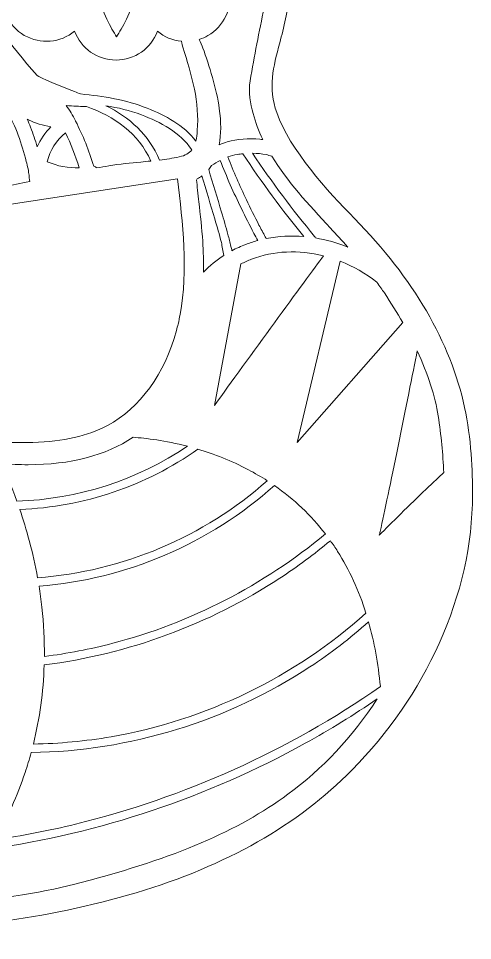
# Model space of a CAD drawing. Header units: millimetres. Extents: x -537 to 1422, y -594 to -84.
# Drawn here: x 504.4 to 601.1, y -593.7 to -397.3 of the extents above; entities that cross this region are included whole.
import ezdxf

# ---------------------------------------------------------------- set-up
doc = ezdxf.new("R2010")
doc.units = ezdxf.units.MM
doc.header["$MEASUREMENT"] = 0
doc.layers.add('Layer 4', color=7, linetype='Continuous')

msp = doc.modelspace()

# ---------------------------------------------------------------- linework, layer by layer
at = {"layer": 'Layer 4', "lineweight": 0}
for points, knots in [([(599.41, -480.19), (596.39, -466.27), (588.5, -452.74), (575.96, -439.97), (570.2, -434.1), (562.21, -425.37), (559.38, -417.4), (557.5, -412.12), (558.68, -407.67), (560.03, -402.52), (560.46, -400.89), (560.91, -399.2), (561.27, -397.41), (564.85, -379.91), (568.38, -361.26), (568.87, -342.64), (569.46, -320.49), (565.55, -303.4), (556.91, -290.38), (550.29, -280.42), (541.68, -272.88), (535.4, -267.37), (525.05, -258.3), (517.06, -252.89), (503.75, -245.93), (501.6, -244.8), (499.44, -243.74), (497.35, -242.71), (491.73, -239.95), (486.42, -237.34), (481.71, -233.73), (473.56, -227.49), (468.2, -219.4), (466.53, -210.86), (475.12, -216.44), (487.7, -220.63), (498.26, -216.18), (500.54, -215.22), (504.25, -211.65), (505.64, -210.03), (510.69, -204.18), (506.21, -197.31), (502.27, -191.26), (500.91, -189.18), (499.64, -187.22), (498.73, -185.35), (498.2, -184.24), (497.58, -183.06), (496.92, -181.82), (495.53, -179.21), (494.09, -176.52), (493.41, -174.21), (493.01, -172.87), (493.02, -171.43), (493.44, -170.06), (493.82, -168.85), (494.19, -167.69), (494.55, -166.57), (496.55, -160.37), (498.14, -155.45), (496.26, -150.66), (503.62, -143.39), (508.77, -135.93), (511.58, -128.48), (513.82, -122.56), (516.01, -114.69), (513.76, -110.8), (513.03, -109.54), (511.88, -108.78), (510.35, -108.53), (507.12, -108.01), (500.02, -109.43), (497.27, -110.6), (493.49, -112.2), (489.77, -113.7), (486.17, -115.15), (482.1, -116.78), (477.9, -118.47), (473.64, -120.31), (471.75, -112.04), (469.36, -103.79), (466.53, -95.79), (465.53, -92.97), (464.46, -90.27), (462.35, -88.35), (457.64, -84.06), (452.37, -84.98), (444.16, -91.52), (438.47, -96.06), (433.44, -102.01), (429.61, -108.75), (428.41, -109.22), (426.86, -109.75), (425.08, -110.37), (416.75, -113.24), (402.79, -118.05), (390.24, -128.49), (389.08, -129.46), (387.26, -131.65), (387.18, -131.74), (387.18, -131.74), (386.63, -132.4), (386.63, -132.4), (386.63, -132.4), (390.96, -132.55), (390.96, -132.55), (388.45, -134.85), (380.49, -142.25), (377.06, -146.87), (375.67, -148.73), (372.7, -154.14), (372.57, -154.37), (372.57, -154.37), (372.17, -155.09), (372.17, -155.09), (372.17, -155.09), (373, -154.99), (373, -154.99), (373.58, -154.92), (375.86, -154.62), (377.39, -154.3), (364.47, -171.52), (355.84, -192.27), (352.43, -214.4), (348.95, -236.96), (351.06, -259.79), (358.54, -280.42), (359.26, -282.41), (360.6, -285.16), (360.66, -285.28), (360.66, -285.28), (360.97, -285.91), (360.97, -285.91), (360.97, -285.91), (361.38, -285.34), (361.38, -285.34), (361.44, -285.26), (362.65, -283.58), (363.52, -282.1), (363.52, -282.1), (369.63, -301.54), (369.63, -301.54), (370.12, -303.1), (371.23, -306.01), (371.27, -306.14), (371.27, -306.14), (371.56, -306.9), (371.56, -306.9), (371.56, -306.9), (374.12, -303.13), (374.12, -303.13), (375.69, -306.23), (382.81, -319.62), (392.01, -327.49), (392.01, -327.49), (393.2, -328.51), (393.2, -328.51), (393.2, -328.51), (390.69, -321.28), (390.69, -321.28), (398.43, -327.86), (400.93, -339.08), (402.34, -349.3), (404.66, -366.12), (405.66, -383.23), (405.32, -400.13), (405.31, -400.52), (405.3, -400.92), (405.29, -401.34), (405.2, -407.35), (405.07, -416.43), (398.78, -418.94), (397.78, -419.39), (396.65, -419.65), (395.56, -419.89), (393.89, -420.26), (392.15, -420.65), (390.77, -421.76), (389.37, -422.89), (388.59, -424.61), (388.57, -426.61), (388.54, -429.23), (389.82, -432.01), (391.82, -433.69), (395.34, -436.64), (400.25, -437.17), (404.21, -437.6), (404.21, -437.6), (454.3, -443.04), (454.3, -443.04), (459.97, -443.66), (468.1, -443.06), (472.34, -439.33), (473.65, -438.17), (474.51, -436.8), (474.91, -435.23), (475.3, -436), (475.88, -436.68), (476.63, -437.25), (479.6, -439.5), (484.85, -439.66), (488.77, -439.05), (488.77, -439.05), (538.25, -431.48), (538.25, -431.48), (539.41, -441), (540.56, -450.83), (538.81, -460.42), (538.69, -461.09), (538.55, -461.76), (538.4, -462.42), (538.27, -462.87), (538.16, -463.34), (538.05, -463.81), (535.59, -472.95), (530.24, -480.38), (523.33, -484.05), (519.16, -486.26), (513.97, -487.43), (507.47, -487.63), (483.73, -488.39), (461.86, -477.08), (440.71, -466.15), (422.52, -456.74), (403.72, -447.02), (383.46, -444.65), (360.16, -441.93), (335.79, -449.62), (318.27, -465.22), (318.27, -465.22), (317.7, -465.73), (317.7, -465.73), (317.7, -465.73), (324.4, -467.69), (324.4, -467.69), (322.36, -469.16), (316.42, -473.45), (314.68, -474.73), (312.55, -476.28), (302.67, -485.3), (302.25, -485.69), (302.25, -485.69), (301.54, -486.34), (301.54, -486.34), (301.54, -486.34), (308.24, -486.9), (308.24, -486.9), (297.8, -493.09), (289.06, -501.87), (282.93, -512.36), (282.93, -512.36), (282.4, -513.27), (282.4, -513.27), (282.4, -513.27), (292.98, -510.27), (292.98, -510.27), (292.52, -510.75), (292.06, -511.29), (291.65, -511.79), (291.33, -512.17), (291.05, -512.51), (290.83, -512.73), (289.53, -514.09), (288.26, -515.52), (287.05, -516.97), (284.64, -519.88), (282.42, -522.99), (280.45, -526.21), (279.99, -526.97), (277.71, -531.01), (277.62, -531.18), (277.62, -531.18), (277.1, -532.1), (277.1, -532.1), (277.1, -532.1), (278.11, -531.8), (278.11, -531.8), (279.74, -531.3), (283.04, -530.33), (283.79, -530.21), (286.91, -529.74), (290.12, -529.59), (293.34, -529.76), (306.45, -530.46), (318.75, -536.32), (327.07, -545.82), (327.07, -545.82), (327.07, -545.82), (327.07, -545.82), (327.07, -545.82), (314.06, -542.37), (314.06, -542.37), (314.06, -542.37), (314.92, -543.39), (314.92, -543.39), (322.26, -552.1), (331.64, -559.51), (342.05, -564.81), (351.95, -569.85), (362.85, -573.02), (373.67, -574.02), (373.67, -574.02), (360.67, -579.81), (360.67, -579.81), (360.67, -579.81), (361.59, -580.18), (361.59, -580.18), (378.15, -586.94), (396.46, -591.06), (417.57, -592.79), (425.18, -593.42), (433.14, -593.73), (441.68, -593.73), (451.97, -593.73), (463.11, -593.28), (475.54, -592.37), (489.46, -591.35), (510.18, -589.33), (529.43, -583.55), (548.75, -577.75), (563.8, -569.19), (575.43, -557.39), (583.15, -549.56), (589.56, -540.25), (593.97, -530.47), (598.68, -520.03), (601.08, -509.38), (601.09, -498.83), (601.1, -493.87), (600.81, -486.61), (599.41, -480.19)], [0, 0, 0, 0, 1, 1, 1, 2, 2, 2, 3, 3, 3, 4, 4, 4, 5, 5, 5, 6, 6, 6, 7, 7, 7, 8, 8, 8, 9, 9, 9, 10, 10, 10, 11, 11, 11, 12, 12, 12, 13, 13, 13, 14, 14, 14, 15, 15, 15, 16, 16, 16, 17, 17, 17, 18, 18, 18, 19, 19, 19, 20, 20, 20, 21, 21, 21, 22, 22, 22, 23, 23, 23, 24, 24, 24, 25, 25, 25, 26, 26, 26, 27, 27, 27, 28, 28, 28, 29, 29, 29, 30, 30, 30, 31, 31, 31, 32, 32, 32, 33, 33, 33, 34, 34, 34, 35, 35, 35, 36, 36, 36, 37, 37, 37, 38, 38, 38, 39, 39, 39, 40, 40, 40, 41, 41, 41, 42, 42, 42, 43, 43, 43, 44, 44, 44, 45, 45, 45, 46, 46, 46, 47, 47, 47, 48, 48, 48, 49, 49, 49, 50, 50, 50, 51, 51, 51, 52, 52, 52, 53, 53, 53, 54, 54, 54, 55, 55, 55, 56, 56, 56, 57, 57, 57, 58, 58, 58, 59, 59, 59, 60, 60, 60, 61, 61, 61, 62, 62, 62, 63, 63, 63, 64, 64, 64, 65, 65, 65, 66, 66, 66, 67, 67, 67, 68, 68, 68, 69, 69, 69, 70, 70, 70, 71, 71, 71, 72, 72, 72, 73, 73, 73, 74, 74, 74, 75, 75, 75, 76, 76, 76, 77, 77, 77, 78, 78, 78, 79, 79, 79, 80, 80, 80, 81, 81, 81, 82, 82, 82, 83, 83, 83, 84, 84, 84, 85, 85, 85, 86, 86, 86, 87, 87, 87, 88, 88, 88, 89, 89, 89, 90, 90, 90, 91, 91, 91, 92, 92, 92, 93, 93, 93, 94, 94, 94, 95, 95, 95, 96, 96, 96, 97, 97, 97, 98, 98, 98, 99, 99, 99, 100, 100, 100, 101, 101, 101, 102, 102, 102, 103, 103, 103, 104, 104, 104, 105, 105, 105, 106, 106, 106, 107, 107, 107, 108, 108, 108, 109, 109, 109, 110, 110, 110, 110]), ([(529.47, -391.96), (528.34, -396.11), (526.44, -399.46), (525.29, -401.25), (524.14, -399.46), (522.24, -396.09), (521.1, -391.93), (525.3, -388.72), (528.68, -391.26), (529.47, -391.96)], [0, 0, 0, 0, 1, 1, 1, 2, 2, 2, 3, 3, 3, 3]), ([(544.73, -401), (548.17, -399.01), (549.95, -395.13), (549.3, -391.28), (552.62, -391.86), (555.99, -390.62), (558.13, -388.04), (557.67, -390.41), (557.18, -392.76), (556.71, -395.08), (555.68, -400.13), (554.61, -405.36), (553.73, -410.61), (553.31, -413.12), (553.79, -415.46), (554.36, -417.62), (554.86, -419.47), (555.53, -421.29), (556.42, -423.13), (556.21, -423.11), (556.01, -423.09), (555.81, -423.07), (553.41, -422.87), (550.95, -423.07), (548.87, -423.62), (548.32, -423.77), (547.75, -423.97), (547.16, -424.23), (547.55, -422.04), (547.56, -419.45), (547.17, -416.51), (546.63, -412.47), (544.98, -407.28), (543.68, -403.64), (543.49, -403.1), (543.19, -402.42), (542.91, -401.8), (543.55, -401.6), (544.16, -401.33), (544.73, -401)], [0, 0, 0, 0, 1, 1, 1, 2, 2, 2, 3, 3, 3, 4, 4, 4, 5, 5, 5, 6, 6, 6, 7, 7, 7, 8, 8, 8, 9, 9, 9, 10, 10, 10, 11, 11, 11, 12, 12, 12, 13, 13, 13, 13]), ([(501.07, -391.18), (500.4, -395.04), (502.18, -398.95), (505.64, -400.94), (509.08, -402.93), (513.34, -402.53), (516.34, -400.04), (517.69, -403.72), (521.18, -406.21), (525.17, -406.21), (529.15, -406.21), (532.64, -403.73), (533.99, -400.07), (535.44, -401.28), (537.21, -402.02), (539.1, -402.21), (539.21, -402.72), (539.31, -403.15), (539.42, -403.48), (540.29, -406.35), (541.2, -409.32), (541.86, -412.38), (542.47, -415.2), (542.7, -418.47), (542.48, -421.14), (542.48, -421.14), (542.47, -421.28), (542.47, -421.28), (542.41, -421.99), (542.34, -422.74), (542.18, -423.45), (539.64, -420.12), (535.63, -417.97), (531.83, -416.46), (527.28, -414.65), (522.47, -413.93), (517.64, -413.42), (517.22, -413.26), (516.78, -413.08), (516.33, -412.91), (513.54, -411.81), (508.86, -409.97), (508.35, -409.46), (502.47, -402.85), (497.89, -396.31), (494.72, -390), (496.62, -391.12), (498.88, -391.55), (501.07, -391.18)], [0, 0, 0, 0, 1, 1, 1, 2, 2, 2, 3, 3, 3, 4, 4, 4, 5, 5, 5, 6, 6, 6, 7, 7, 7, 8, 8, 8, 9, 9, 9, 10, 10, 10, 11, 11, 11, 12, 12, 12, 13, 13, 13, 14, 14, 14, 15, 15, 15, 16, 16, 16, 16]), ([(501.53, -433.1), (497.62, -433.79), (493.64, -434.16), (490.26, -434.43), (490.26, -434.43), (489.03, -434.53), (489.03, -434.53), (487.56, -434.65), (486.05, -434.78), (484.55, -434.85), (482.83, -434.94), (481.64, -434.72), (480.7, -434.13), (479.85, -433.59), (479.26, -432.76), (479.12, -431.89), (478.95, -430.85), (480.06, -429.41), (480.44, -428.94), (481.15, -428.06), (483.28, -426.81), (483.79, -426.42), (483.79, -426.42), (486.19, -424.86), (486.19, -424.86), (486.19, -424.86), (483.34, -422.71), (478.74, -423.74), (479.07, -422.82), (479.35, -421.88), (479.9, -421.16), (481.51, -419.05), (486.83, -417.55), (486.83, -417.55), (486.83, -417.55), (483.55, -415.79), (480.4, -415.74), (484.02, -414.46), (490.55, -413.71), (497.16, -414.45), (497.52, -414.49), (497.9, -414.54), (498.29, -414.58), (500.75, -415.56), (502.71, -417.9), (504.1, -421.54), (504.8, -423.35), (505.36, -425.26), (505.86, -427.07), (506.14, -428.04), (506.41, -429.09), (506.56, -430.13), (506.56, -430.13), (506.56, -430.16), (506.56, -430.16), (506.68, -430.97), (506.75, -431.62), (506.78, -432.1), (504.79, -432.5), (503.11, -432.82), (501.53, -433.1)], [0, 0, 0, 0, 1, 1, 1, 2, 2, 2, 3, 3, 3, 4, 4, 4, 5, 5, 5, 6, 6, 6, 7, 7, 7, 8, 8, 8, 9, 9, 9, 10, 10, 10, 11, 11, 11, 12, 12, 12, 13, 13, 13, 14, 14, 14, 15, 15, 15, 16, 16, 16, 17, 17, 17, 18, 18, 18, 19, 19, 19, 20, 20, 20, 20]), ([(530.45, -427.92), (528.25, -428.12), (525.97, -428.33), (523.63, -428.73), (522.82, -428.88), (521.98, -429.03), (521.1, -429.19), (520.91, -429.02), (520.68, -428.89), (520.43, -428.83), (519.42, -425.49), (518.13, -422.27), (516.57, -419.24), (516.57, -419.24), (516.51, -419.12), (516.51, -419.12), (515.95, -418.02), (515.37, -416.89), (514.57, -415.9), (516.11, -416), (517.43, -416.07), (518.44, -416.11), (518.6, -416.12), (518.75, -416.12), (518.89, -416.13), (524.76, -418.16), (529.96, -421.81), (532.58, -427.71), (531.87, -427.78), (531.15, -427.85), (530.45, -427.92)], [0, 0, 0, 0, 1, 1, 1, 2, 2, 2, 3, 3, 3, 4, 4, 4, 5, 5, 5, 6, 6, 6, 7, 7, 7, 8, 8, 8, 9, 9, 9, 10, 10, 10, 10]), ([(538.64, -426.82), (537.23, -427.12), (535.83, -427.33), (534.44, -427.5), (532.18, -422.1), (527.99, -418.35), (523.01, -415.92), (525.58, -416.35), (528.11, -416.95), (530.56, -417.88), (534.59, -419.41), (538.9, -421.62), (541.31, -425.33), (540.77, -426.01), (539.93, -426.55), (538.64, -426.82)], [0, 0, 0, 0, 1, 1, 1, 2, 2, 2, 3, 3, 3, 4, 4, 4, 5, 5, 5, 5]), ([(506.98, -420.51), (506.75, -419.91), (506.51, -419.34), (506.24, -418.79), (506.32, -418.83), (506.39, -418.87), (506.47, -418.9), (507.97, -419.63), (509.59, -420.14), (511.28, -420.42), (510.06, -421.65), (509.09, -423.09), (508.39, -424.68), (507.99, -423.3), (507.51, -421.9), (506.98, -420.51)], [0, 0, 0, 0, 1, 1, 1, 2, 2, 2, 3, 3, 3, 4, 4, 4, 5, 5, 5, 5]), ([(510.52, -427.86), (511.08, -425.44), (512.44, -423.29), (514.41, -421.72), (515.54, -424.05), (516.52, -426.54), (517.33, -429.13), (515.02, -429.24), (512.69, -428.81), (510.52, -427.86)], [0, 0, 0, 0, 1, 1, 1, 2, 2, 2, 3, 3, 3, 3]), ([(570.82, -441.99), (572.03, -443.31), (573.28, -444.65), (574.51, -446.03), (572.26, -445.12), (569.95, -444.47), (567.62, -444.09), (567.6, -443.98), (567.54, -443.87), (567.45, -443.75), (562.74, -438.09), (558.34, -432.19), (554.26, -426.07), (555.3, -426.07), (556.24, -426.16), (557.11, -426.35), (557.52, -426.43), (557.93, -426.55), (558.35, -426.69), (561.62, -432.04), (566.09, -436.88), (570.82, -441.99)], [0, 0, 0, 0, 1, 1, 1, 2, 2, 2, 3, 3, 3, 4, 4, 4, 5, 5, 5, 6, 6, 6, 7, 7, 7, 7]), ([(555.37, -444.64), (554.5, -444.88), (553.64, -445.15), (552.79, -445.47), (551.77, -445.86), (550.8, -446.31), (549.86, -446.81), (549.79, -446.5), (549.72, -446.2), (549.65, -445.9), (549.44, -445.05), (549.23, -444.2), (549, -443.36), (548.58, -441.77), (548.12, -440.19), (547.65, -438.62), (546.74, -435.57), (545.82, -432.53), (544.91, -429.48), (545.12, -429.22), (545.33, -428.94), (545.52, -428.65), (546.13, -428.27), (546.74, -427.9), (547.37, -427.57), (548.67, -431.06), (550.24, -434.47), (551.86, -437.82), (552.72, -439.6), (553.61, -441.36), (554.54, -443.11), (554.81, -443.62), (555.09, -444.13), (555.37, -444.64)], [0, 0, 0, 0, 1, 1, 1, 2, 2, 2, 3, 3, 3, 4, 4, 4, 5, 5, 5, 6, 6, 6, 7, 7, 7, 8, 8, 8, 9, 9, 9, 10, 10, 10, 11, 11, 11, 11]), ([(552.93, -435.95), (551.52, -432.96), (550.15, -429.93), (549.01, -426.83), (549.65, -426.59), (550.32, -426.4), (551.03, -426.31), (551.43, -426.25), (551.81, -426.21), (552.19, -426.17), (556.2, -432.27), (560.54, -438.15), (565.17, -443.79), (562.47, -443.57), (559.77, -443.72), (557.17, -444.23), (557.1, -444.1), (557.03, -443.98), (556.96, -443.85), (556.5, -443.02), (556.05, -442.18), (555.61, -441.34), (554.68, -439.56), (553.79, -437.77), (552.93, -435.95)], [0, 0, 0, 0, 1, 1, 1, 2, 2, 2, 3, 3, 3, 4, 4, 4, 5, 5, 5, 6, 6, 6, 7, 7, 7, 8, 8, 8, 8]), ([(543.63, -444.75), (543.47, -442.2), (543.12, -439.12), (542.81, -436.4), (542.63, -434.84), (542.42, -432.93), (542.33, -431.77), (542.37, -431.69), (542.4, -431.61), (542.44, -431.53), (542.8, -431.33), (543.14, -431.12), (543.46, -430.87), (544.38, -433.93), (545.3, -436.98), (546.2, -440.03), (546.7, -441.71), (547.17, -443.38), (547.61, -445.07), (547.79, -445.8), (547.86, -446.91), (548.15, -447.8), (546.56, -448.81), (545.1, -450), (543.8, -451.36), (543.82, -449.23), (543.76, -447.02), (543.63, -444.75)], [0, 0, 0, 0, 1, 1, 1, 2, 2, 2, 3, 3, 3, 4, 4, 4, 5, 5, 5, 6, 6, 6, 7, 7, 7, 8, 8, 8, 9, 9, 9, 9]), ([(551.75, -449.63), (552.48, -449.26), (553.23, -448.92), (553.99, -448.63), (558.77, -446.82), (564.06, -446.57), (569.35, -447.89), (565.59, -453.01), (552.98, -470.24), (546.11, -479.78), (546.11, -479.78), (551.75, -449.63), (551.75, -449.63)], [0, 0, 0, 0, 1, 1, 1, 2, 2, 2, 3, 3, 3, 4, 4, 4, 4]), ([(580.72, -453.52), (581.32, -454.33), (581.84, -455.08), (582.32, -455.8), (583.72, -457.9), (585.03, -460.02), (586.22, -462.12), (586.22, -462.12), (563.78, -487.69), (563.78, -487.69), (563.78, -487.69), (572.93, -449.04), (572.93, -449.04), (575.72, -450.13), (578.34, -451.63), (580.72, -453.52)], [0, 0, 0, 0, 1, 1, 1, 2, 2, 2, 3, 3, 3, 4, 4, 4, 5, 5, 5, 5]), ([(585.8, -502.85), (584.05, -504.56), (582.53, -506.1), (581.24, -507.42), (581.3, -507.16), (581.36, -506.9), (581.42, -506.63), (582.39, -502.23), (583.68, -496.11), (585.24, -488.43), (586.8, -480.74), (588.35, -472.96), (589.31, -468.11), (591.62, -473.1), (593.13, -477.77), (593.78, -482.01), (594.4, -486.09), (594.8, -490.15), (594.95, -494.07), (593.29, -495.63), (589.51, -499.2), (585.8, -502.85)], [0, 0, 0, 0, 1, 1, 1, 2, 2, 2, 3, 3, 3, 4, 4, 4, 5, 5, 5, 6, 6, 6, 7, 7, 7, 7]), ([(506.44, -492.39), (515.48, -492.39), (523, -490.42), (528.82, -486.54), (531.55, -486.74), (535.64, -487.23), (540.37, -488.46), (529.62, -495.68), (517, -499.75), (504.05, -500.16), (502.89, -496.94), (501.73, -494.23), (500.76, -492.15), (502.72, -492.31), (504.63, -492.39), (506.44, -492.39)], [0, 0, 0, 0, 1, 1, 1, 2, 2, 2, 3, 3, 3, 4, 4, 4, 5, 5, 5, 5]), ([(553.35, -493.45), (554.74, -494.18), (556.09, -494.97), (557.39, -495.81), (543.86, -507.79), (526.48, -515.11), (508.47, -516.48), (507.48, -511.03), (506.1, -506.1), (504.67, -501.92), (518.24, -501.4), (531.51, -496.92), (542.62, -489.08), (546.02, -490.1), (549.68, -491.51), (553.35, -493.45)], [0, 0, 0, 0, 1, 1, 1, 2, 2, 2, 3, 3, 3, 4, 4, 4, 5, 5, 5, 5]), ([(509.38, -522.73), (509.21, -521.2), (509, -519.71), (508.77, -518.25), (527.29, -516.81), (545.05, -509.2), (558.91, -496.83), (563.07, -499.73), (566.69, -503.18), (569.75, -507.14), (556.57, -518.08), (541.06, -526.07), (524.48, -530.42), (519.68, -531.67), (514.82, -532.6), (509.91, -533.23), (509.94, -529.77), (509.77, -526.27), (509.38, -522.73)], [0, 0, 0, 0, 1, 1, 1, 2, 2, 2, 3, 3, 3, 4, 4, 4, 5, 5, 5, 6, 6, 6, 6]), ([(509.87, -535.04), (527.72, -532.77), (544.98, -526.42), (560.04, -516.55), (563.79, -514.1), (567.38, -511.43), (570.81, -508.57), (571.34, -509.31), (571.86, -510.06), (572.35, -510.84), (574.86, -514.78), (576.87, -519.17), (578.4, -523.98), (563.25, -537.63), (544.18, -546.85), (524.1, -550.33), (518.64, -551.27), (513.11, -551.78), (507.57, -551.88), (508.92, -546.41), (509.69, -540.79), (509.87, -535.04)], [0, 0, 0, 0, 1, 1, 1, 2, 2, 2, 3, 3, 3, 4, 4, 4, 5, 5, 5, 6, 6, 6, 7, 7, 7, 7]), ([(516.51, -568.94), (510.84, -570.32), (505.11, -571.43), (499.35, -572.3), (501.99, -567.67), (504.15, -562.88), (505.8, -557.96), (506.28, -556.55), (506.71, -555.12), (507.1, -553.68), (528.1, -553.41), (548.89, -546.97), (566.44, -535.46), (570.85, -532.57), (575.02, -529.35), (578.96, -525.86), (580.17, -530.14), (581.01, -534.74), (581.47, -539.64), (561.84, -553.3), (539.74, -563.26), (516.51, -568.94)], [0, 0, 0, 0, 1, 1, 1, 2, 2, 2, 3, 3, 3, 4, 4, 4, 5, 5, 5, 6, 6, 6, 7, 7, 7, 7]), ([(561.76, -562.58), (551.1, -570.42), (537.94, -576.05), (517.77, -581.38), (510.47, -583.31), (501.01, -584.88), (489.62, -586.07), (492.85, -582.28), (495.71, -578.33), (498.19, -574.27), (521.75, -570.89), (544.62, -563.23), (565.46, -551.72), (570.72, -548.81), (575.83, -545.65), (580.79, -542.28), (575.39, -550.49), (569.16, -557.15), (561.76, -562.58)], [0, 0, 0, 0, 1, 1, 1, 2, 2, 2, 3, 3, 3, 4, 4, 4, 5, 5, 5, 6, 6, 6, 6])]:
    msp.add_open_spline(points, degree=3, knots=knots, dxfattribs=at)

doc.saveas('drawing.dxf')
